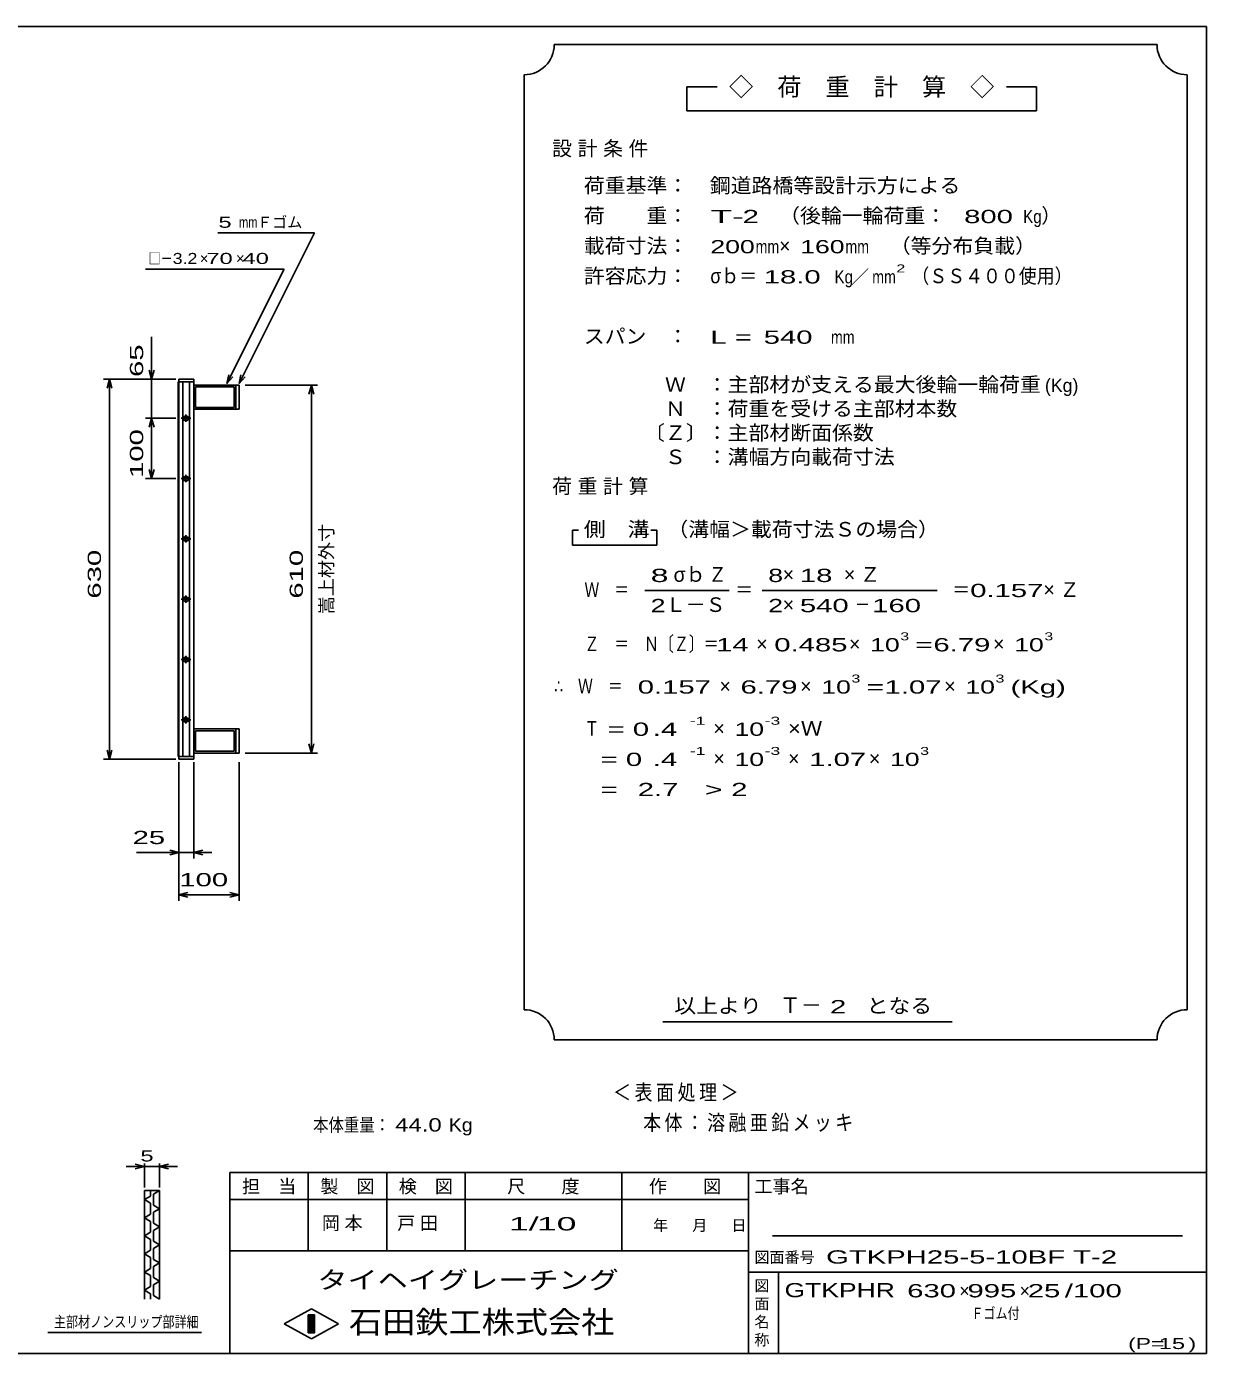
# Model space of a CAD drawing. Units: millimetres, scale not verified. Extents: x -1820 to 1731, y -1282 to 1054.
# Drawn here: x -227 to 1731, y -1146 to 1054 of the extents above; entities that cross this region are included whole.
import ezdxf
from ezdxf.enums import TextEntityAlignment as Align

# ---------------------------------------------------------------- set-up
doc = ezdxf.new("R2010")
doc.units = ezdxf.units.MM
doc.header["$LTSCALE"] = 10
for name, color, linetype, lineweight in [('0_2', 150, 'Continuous', 25), ('16', 3, 'Continuous', 25), ('22', 4, 'Continuous', 25), ('24', 2, 'Continuous', 25), ('32', 4, 'Continuous', 25)]:
    doc.layers.add(name, color=color, linetype=linetype, lineweight=lineweight)
doc.styles.add('ベクトル', font='')
doc.styles.get('ベクトル').set_extended_font_data('ベクトル')

msp = doc.modelspace()

# ---------------------------------------------------------------- linework, layer by layer
at = {"layer": '0_2'}
for p, q in [((-1729, 1053.5), (1731, 1053.5)), ((1731, 1053.5), (1731, -1146.5)), ((1731, -846.5), (111, -846.5)), ((111, -846.5), (111, -1146.5)), ((241, -846.5), (241, -976.5)), ((371, -976.5), (371, -846.5)), ((501, -846.5), (501, -976.5)), ((761, -976.5), (761, -846.5)), ((971, -846.5), (971, -1146.5)), ((971, -891.5), (111, -891.5)), ((1691, -951.5), (1011, -951.5)), ((111, -976.5), (971, -976.5)), ((971, -1011.5), (1731, -1011.5)), ((1021, -1146.5), (1021, -1011.5)), ((201, -1097.5), (246, -1072.5)), ((246, -1072.5), (291, -1097.5)), ((246, -1122.5), (201, -1097.5)), ((241, -1082.5), (251, -1082.5)), ((241, -1112.5), (241, -1082.5)), ((241, -1082.5), (243, -1082.5)), ((243, -1082.5), (243, -1112.5)), ((245, -1112.5), (245, -1082.5)), ((245, -1082.5), (247, -1082.5)), ((291, -1097.5), (246, -1122.5)), ((247, -1082.5), (247, -1112.5)), ((249, -1112.5), (249, -1082.5)), ((249, -1082.5), (251, -1082.5)), ((251, -1082.5), (251, -1112.5)), ((251, -1082.5), (251, -1112.5)), ((251, -1112.5), (241, -1112.5)), ((243, -1112.5), (245, -1112.5)), ((247, -1112.5), (249, -1112.5)), ((1731, -1146.5), (-1729, -1146.5))]:
    msp.add_line(p, q, dxfattribs=at)
at = {"layer": '16'}
for p, q in [((25.3, -156.5), (25.3, 464.5)), ((25.3, 464.5), (26, 464.5)), ((51, 469), (26, 469)), ((26, 469), (26, 464.5)), ((26, 464.5), (51, 464.5)), ((26, 464.5), (26, -156.5)), ((51, 464.5), (26, 464.5)), ((33, 464.5), (33, -156.5)), ((44, -156.5), (44, 464.5)), ((51, 464.5), (51, 469)), ((51, -156.5), (51, 464.5)), ((51, 459), (121, 459)), ((51, 419), (51, 459)), ((54, 456), (118, 456)), ((54, 422), (54, 456)), ((118, 456), (118, 422)), ((121, 459), (121, 419)), ((121, 459), (126, 459)), ((126, 459), (126, 419)), ((121, 419), (51, 419)), ((118, 422), (54, 422)), ((126, 419), (121, 419)), ((30, 404), (46, 404)), ((40, 407), (36, 407)), ((36, 401), (40, 401)), ((38, 410), (38, 398)), ((38, 310), (38, 298)), ((30, 304), (46, 304)), ((40, 307), (36, 307)), ((36, 301), (40, 301)), ((30, 204), (46, 204)), ((40, 207), (36, 207)), ((36, 201), (40, 201)), ((38, 210), (38, 198)), ((38, 110), (38, 98)), ((30, 104), (46, 104)), ((40, 107), (36, 107)), ((36, 101), (40, 101)), ((30, 4), (46, 4)), ((40, 7), (36, 7)), ((36, 1), (40, 1)), ((38, 10), (38, -2)), ((30, -96), (46, -96)), ((40, -93), (36, -93)), ((36, -99), (40, -99)), ((38, -90), (38, -102)), ((121, -111), (51, -111)), ((51, -111), (51, -151)), ((118, -114), (54, -114)), ((54, -114), (54, -148)), ((118, -148), (118, -114)), ((121, -151), (121, -111)), ((126, -111), (121, -111)), ((126, -151), (126, -111)), ((51, -151), (121, -151)), ((54, -148), (118, -148)), ((121, -151), (126, -151)), ((26, -156.5), (25.3, -156.5)), ((26, -156.5), (51, -156.5)), ((26, -161), (26, -156.5)), ((26, -156.5), (51, -156.5)), ((51, -161), (26, -161)), ((51, -156.5), (51, -161))]:
    msp.add_line(p, q, dxfattribs=at)
for centre, radius, start, end in [((36, 404), 3, 90, 270), ((38, 404), 4, 46.6, 133.4), ((38, 404), 4, 226.6, 313.4), ((40, 404), 3, 270, 90), ((38, 304), 4, 46.6, 133.4), ((36, 304), 3, 90, 270), ((38, 304), 4, 226.6, 313.4), ((40, 304), 3, 270, 90), ((36, 204), 3, 90, 270), ((38, 204), 4, 46.6, 133.4), ((38, 204), 4, 226.6, 313.4), ((40, 204), 3, 270, 90), ((36, 104), 3, 90, 270), ((38, 104), 4, 46.6, 133.4), ((38, 104), 4, 226.6, 313.4), ((40, 104), 3, 270, 90), ((36, 4), 3, 90, 270), ((38, 4), 4, 46.6, 133.4), ((38, 4), 4, 226.6, 313.4), ((40, 4), 3, 270, 90), ((36, -96), 3, 90, 270), ((38, -96), 4, 46.6, 133.4), ((38, -96), 4, 226.6, 313.4), ((40, -96), 3, 270, 90)]:
    msp.add_arc(centre, radius, start, end, dxfattribs=at)
at = {"layer": '22'}
for p, q in [((91, 711.5), (251, 711.5)), ((126, 461.5), (251, 711.5)), ((-29, 651.5), (201, 651.5)), ((106, 461.5), (201, 651.5)), ((-19, 469), (-19, 539)), ((-19, 469), (-23, 484)), ((-15, 484), (-19, 469)), ((-99, 469), (21, 469)), ((-93, 454), (-89, 469)), ((-85, 454), (-89, 469)), ((-89, -161), (-89, 469)), ((21, 469), (-29, 469)), ((-19, 469), (-19, 404)), ((106, 461.5), (109, 476.1)), ((106, 461.5), (116, 472.5)), ((126, 461.5), (129, 476.1)), ((126, 461.5), (136, 472.5)), ((136, 459), (256, 459)), ((242, 444), (246, 459)), ((250, 444), (246, 459)), ((246, -151), (246, 459)), ((-29, 404), (21, 404)), ((-23, 389), (-19, 404)), ((-15, 389), (-19, 404)), ((-19, 304), (-19, 404)), ((-19, 304), (-23, 319)), ((-19, 304), (-15, 319)), ((-29, 304), (21, 304)), ((-89, -161), (-93, -146)), ((-89, -161), (-85, -146)), ((136, -151), (256, -151)), ((246, -151), (242, -136)), ((246, -151), (250, -136)), ((-99, -161), (21, -161)), ((26, -326), (26, -166)), ((26, -396), (26, -166)), ((51, -326), (51, -166)), ((126, -396), (126, -166)), ((-44, -316), (26, -316)), ((26, -316), (11, -312)), ((11, -320), (26, -316)), ((26, -316), (51, -316)), ((51, -316), (66, -312)), ((66, -320), (51, -316)), ((51, -316), (81, -316)), ((26, -386), (41, -382)), ((41, -390), (26, -386)), ((26, -386), (126, -386)), ((126, -386), (111, -382)), ((111, -390), (126, -386))]:
    msp.add_line(p, q, dxfattribs=at)
at = {"layer": '24', "color": 4}
for p, q in [((1649, 1023.5), (649, 1023.5)), ((599, 973.5), (599, -576.5)), ((1699, -576.5), (1699, 973.5)), ((919, 953.5), (869, 953.5)), ((869, 953.5), (869, 913.5)), ((1449, 953.5), (1399, 953.5)), ((1449, 913.5), (1449, 953.5)), ((869, 913.5), (1449, 913.5)), ((689, 218.5), (679, 218.5)), ((679, 218.5), (679, 193.5)), ((819, 218.5), (809, 218.5)), ((819, 193.5), (819, 218.5)), ((679, 193.5), (819, 193.5)), ((799, 118.5), (939, 118.5)), ((994, 118.5), (1284, 118.5)), ((829, -596.5), (1309, -596.5)), ((649, -626.5), (1649, -626.5))]:
    msp.add_line(p, q, dxfattribs=at)
for centre, start, end in [((599, 1023.5), 270, 0), ((1699, 1023.5), 180, 270), ((599, -626.5), 0, 90), ((1699, -626.5), 90, 180)]:
    msp.add_arc(centre, 50, start, end, dxfattribs=at)
at = {"layer": '32'}
for p, q in [((-31, -836.5), (-46, -832.5)), ((-31, -871.5), (-31, -831.5)), ((-6, -831.5), (-6, -871.5)), ((-6, -836.5), (9, -832.5)), ((-31, -836.5), (-61, -836.5)), ((-46, -840.5), (-31, -836.5)), ((-31, -836.5), (-6, -836.5)), ((9, -840.5), (-6, -836.5)), ((-6, -836.5), (24, -836.5)), ((-31, -876.5), (-6, -876.5)), ((-31, -1056.5), (-31, -876.5)), ((-21, -876.5), (-21, -885.5)), ((-6, -876.5), (-16, -882.5)), ((-6, -876.5), (-6, -1056.5)), ((-21, -885.5), (-31, -891.5)), ((-31, -891.5), (-21, -897.5)), ((-21, -897.5), (-21, -915.5)), ((-16, -882.5), (-16, -900.5)), ((-16, -900.5), (-6, -906.5)), ((-21, -915.5), (-31, -921.5)), ((-31, -921.5), (-21, -927.5)), ((-6, -906.5), (-16, -912.5)), ((-16, -912.5), (-16, -930.5)), ((-21, -945.5), (-31, -951.5)), ((-21, -927.5), (-21, -945.5)), ((-16, -930.5), (-6, -936.5)), ((-6, -936.5), (-16, -942.5)), ((-16, -942.5), (-16, -960.5)), ((-31, -951.5), (-21, -957.5)), ((-21, -957.5), (-21, -975.5)), ((-16, -960.5), (-6, -966.5)), ((-6, -966.5), (-16, -972.5)), ((-21, -975.5), (-31, -981.5)), ((-31, -981.5), (-21, -987.5)), ((-21, -987.5), (-21, -1005.5)), ((-16, -972.5), (-16, -990.5)), ((-21, -1005.5), (-31, -1011.5)), ((-31, -1011.5), (-21, -1017.5)), ((-16, -990.5), (-6, -996.5)), ((-6, -996.5), (-16, -1002.5)), ((-16, -1002.5), (-16, -1020.5)), ((-21, -1017.5), (-21, -1035.5)), ((-16, -1020.5), (-6, -1026.5)), ((-6, -1026.5), (-16, -1032.5)), ((-16, -1032.5), (-16, -1050.5)), ((-21, -1035.5), (-31, -1041.5)), ((-31, -1041.5), (-21, -1047.5)), ((-21, -1047.5), (-21, -1056.5)), ((-16, -1050.5), (-6, -1056.5)), ((64, -1111.5), (-191, -1111.5))]:
    msp.add_line(p, q, dxfattribs=at)

# ---------------------------------------------------------------- texts
at = {"layer": '0_2', "style": 'ベクトル'}
for s, height, p in [('担\u3000当', 21.99, (131, -869.5)), ('製\u3000図', 21.99, (261, -869.5)), ('検\u3000図', 21.99, (391, -869.5)), ('尺\u3000\u3000度', 21.99, (571, -869.5)), ('作\u3000\u3000図', 21.99, (806, -869.5)), ('工事名', 21.99, (981, -869.5)), ('年', 18.3, (813, -934)), ('月', 18.3, (878, -934)), ('日', 18.3, (943, -934)), ('図面番号', 18.33, (981, -987)), ('図', 18.3, (981, -1034)), ('面', 18.3, (981, -1064)), ('名', 18.3, (981, -1094)), ('称', 18.3, (981, -1124))]:
    msp.add_text(s, height=height, dxfattribs=at).set_placement(p, align=Align.MIDDLE_LEFT)
at = {"layer": '0_2', "color": 222, "style": 'ベクトル'}
for s, height, width, p in [('タイヘイグレーチング', 29.33, 1.25, (256, -1024.5)), ('石田鉄工株式会社', 36.66, 1.1, (308.5, -1094.5))]:
    msp.add_text(s, height=height, dxfattribs=dict(at, width=width)).set_placement(p, align=Align.MIDDLE_LEFT)
at = {"layer": '22', "color": 2, "style": 'ベクトル'}
for s, height, width, p in [(' 5 ', 18.33, 1.6, (81, 729)), ('mm', 18.33, 0.75, (126, 729)), ('□－', 18.33, 0.8, (-24, 669)), ('3.2', 18.33, 1.2, (16, 669)), (' 70 ', 18.33, 1.6, (61, 669)), (' 40 ', 18.33, 1.6, (121, 669)), (' 25 ', 21.99, 1.65, (-64, -291)), (' 100 ', 21.99, 1.65, (13.5, -361)), ('本体重量：', 21.99, 0.85, (249, -767.5)), (' 44.0', 21.99, 1.35, (374, -767.5)), ('Kg', 21.99, 1.1, (474, -767.5)), ('1/', 21.99, 2, (574, -931.5)), (' 10 ', 21.99, 2, (604, -931.5)), ('GTKPH25-5-10BF T-2         ', 21.99, 1.65, (1100, -986.5)), ('GTKPHR', 23.46, 1.4, (1031, -1041.5)), (' 630 ', 21.99, 1.65, (1221, -1042.5)), (' 995 ', 21.99, 1.65, (1321, -1042.5)), (' 25 ', 21.99, 1.65, (1421, -1042.5)), ('/', 22, 1.65, (1496, -1042.5)), (' 100 ', 21.99, 1.65, (1496, -1042.5)), ('Ｆゴム付', 18.33, 0.8, (1341, -1080)), ('(P=', 18.33, 1.55, (1601, -1130)), (' 15 ', 18.33, 1.6, (1641, -1130)), (')', 18.3, 1.6, (1701, -1130))]:
    msp.add_text(s, height=height, dxfattribs=dict(at, width=width)).set_placement(p, align=Align.MIDDLE_LEFT)
for s, height, p in [('Ｆゴム', 18.33, (156, 729)), ('×', 18.3, (61, 669)), ('×', 18.3, (121, 669)), ('×', 22, (1321, -1042.5)), ('×', 22, (1421, -1042.5))]:
    msp.add_text(s, height=height, dxfattribs=at).set_placement(p, align=Align.MIDDLE_LEFT)
at = {"layer": '22', "color": 2, "style": 'ベクトル', "width": 1.65}
for s, p in [(' 65 ', (-44, 459)), (' 100 ', (-44, 291.5)), (' 630 ', (-114, 91.5)), (' 610', (221, 91.5))]:
    msp.add_text(s, height=21.99, rotation=90, dxfattribs=at).set_placement(p, align=Align.MIDDLE_LEFT)
at = {"layer": '22', "color": 2, "style": 'ベクトル'}
msp.add_text('嵩上材外寸', height=21.99, rotation=90, dxfattribs=at).set_placement((271, 79), align=Align.MIDDLE_LEFT)
at = {"layer": '22', "color": 2, "attachment_point": 4, "style": 'ベクトル'}
for s, insert, char_height in [('\\T1.2;\\W0.85;＜表面処理＞', (746.5, -715), 25.66), ('\\T1.19;\\W0.85;本体：溶融亜鉛メッキ', (796.5, -765), 25.66), ('\\T1.25;岡本\u3000', (263.5, -931.5), 21.99), ('\\T1.25;戸田\u3000', (388.5, -931.5), 21.99)]:
    msp.add_mtext(s, dxfattribs=dict(at, insert=insert, char_height=char_height))
at = {"layer": '24', "style": 'ベクトル'}
for s, height, p in [('◇\u3000荷\u3000重\u3000計\u3000算\u3000◇', 29.33, (939, 953.5)), ('）', 24.2, (1457, 740)), ('×', 24.2, (1022, 690)), ('／', 22, (1141.5, 638.5)), ('(Kg)', 21.99, (1463, 458.5)), ('σｂ', 24.19, (847, 145)), ('×', 24.2, (1028, 145)), ('Ｌ－Ｓ', 24.19, (834, 95)), ('×', 24.2, (1028, 95)), ('×', 24.2, (984, 30)), ('×', 24.2, (1138, 30)), ('×', 24.2, (1377, 30)), ('×', 24.2, (923, -40)), ('×', 24.2, (1057, -40)), ('×', 24.2, (1296, -40)), ('×', 24.2, (913, -110)), ('×', 24.2, (913, -160)), ('×', 24.2, (1037, -160)), ('×', 24.2, (1171, -160)), ('Ｔ－', 25.66, (1023, -569))]:
    msp.add_text(s, height=height, dxfattribs=at).set_placement(p, align=Align.MIDDLE_LEFT)
for s, height, width, p in [('荷重基準：\u3000', 24.19, 1.05, (698, 790)), ('鋼道路橋等設計示方による', 24.19, 1.05, (907, 790)), ('荷\u3000\u3000重：\u3000', 24.19, 1.05, (698, 740)), ('T-', 21.99, 2, (908, 738.5)), (' 2 ', 21.99, 1.65, (948, 738.5)), ('（後輪一輪荷重：', 24.19, 1.05, (1022, 740)), ('  800', 21.99, 1.65, (1302, 738.5)), ('Kg', 21.99, 0.85, (1427, 738.5)), ('載荷寸法：\u3000', 24.19, 1.05, (698, 690)), ('\u3000（等分布負載）', 24.19, 1.05, (1171, 690)), ('200', 21.99, 1.5, (908, 688.5)), ('mm', 21.99, 0.8, (983, 688.5)), ('160', 21.99, 1.5, (1057, 688.5)), ('mm', 21.99, 0.8, (1132, 688.5)), ('許容応力：\u3000', 24.19, 1.05, (698, 640)), ('σｂ＝', 24.19, 0.9, (908, 640)), (' 18.0', 21.99, 1.65, (983, 638.5)), ('Kg', 21.99, 0.85, (1114, 638.5)), ('mm', 21.99, 0.8, (1176.5, 638.5)), ('2', 13.2, 1.5, (1216.5, 652.5)), ('（ＳＳ４００使用）', 24.19, 0.9, (1241.5, 640)), ('スパン\u3000：\u3000', 24.19, 1.05, (698, 540)), ('L =', 21.99, 1.65, (908, 538.5)), (' 540 ', 21.99, 1.65, (983, 538.5)), ('mm', 21.99, 0.8, (1108, 538.5)), ('\u3000Ｗ\u3000：主部材が支える最大後輪一輪荷重', 24.19, 1.05, (798, 460)), ('\u3000Ｎ\u3000：荷重を受ける主部材本数', 24.19, 1.05, (798, 420)), ('〔Ｚ〕：主部材断面係数', 24.19, 1.05, (798, 380)), ('\u3000Ｓ\u3000：溝幅方向載荷寸法', 24.19, 1.05, (798, 340)), ('側\u3000溝', 24.19, 1.1, (698, 220)), ('\u3000（溝幅＞載荷寸法Ｓの場合）', 24.19, 1.05, (802, 220)), ('8', 22, 1.8, (809, 143.5)), ('Ｚ', 24.2, 0.9, (905, 145)), ('8', 22, 1.5, (1004, 143.5)), (' 18 ', 21.99, 1.65, (1043, 143.5)), ('Ｗ\u3000＝', 24.19, 0.75, (699, 120)), ('＝', 24.2, 0.9, (949, 120)), ('＝', 24.2, 0.9, (1309, 120)), ('0.157', 21.99, 1.65, (1339, 118.5)), ('2', 22, 1.5, (809, 93.5)), ('2', 22, 1.5, (1004, 93.5)), (' 540 ', 21.99, 1.65, (1043, 93.5)), ('－', 24.2, 0.75, (1148, 95)), (' 160 ', 21.99, 1.65, (1163, 93.5)), ('Ｚ\u3000＝\u3000Ｎ〔Ｚ〕＝', 24.19, 0.75, (699, 30)), ('3', 13.2, 1.5, (1223, 42.5)), ('3', 13.2, 1.5, (1462, 42.5)), (' 14 ', 21.99, 1.65, (904, 28.5)), ('0.485', 21.99, 1.65, (1014, 28.5)), ('10', 21.99, 1.5, (1173, 28.5)), ('=', 22, 1.7, (1248, 28.5)), ('6.79', 21.99, 1.65, (1278, 28.5)), ('10', 21.99, 1.5, (1412, 28.5)), ('3', 13.2, 1.5, (1142, -27.5)), ('3', 13.2, 1.5, (1381, -27.5)), ('∴\u3000Ｗ\u3000＝', 24.19, 0.75, (649, -40)), (' 0.157', 21.99, 1.65, (774, -41.5)), ('6.79', 21.99, 1.65, (958, -41.5)), ('10', 21.99, 1.5, (1092, -41.5)), ('=', 22, 1.7, (1167, -41.5)), ('1.07', 21.99, 1.65, (1197, -41.5)), ('10', 21.99, 1.5, (1331, -41.5)), ('(Kg)', 21.99, 1.65, (1406, -41.5)), ('Ｔ', 24.2, 0.75, (699, -110)), (' = 0', 21.99, 1.65, (724, -111.5)), (' .4 ', 21.99, 1.65, (799, -111.5)), ('-1', 13.2, 1.65, (874, -97.5)), ('10', 21.99, 1.5, (948, -111.5)), ('-3', 13.2, 1.65, (998, -97.5)), ('×Ｗ', 24.19, 1.1, (1037, -110)), ('  = 0', 21.99, 1.65, (699, -161.5)), (' .4 ', 21.99, 1.65, (799, -161.5)), ('-1', 13.2, 1.65, (874, -147.5)), ('10', 21.99, 1.5, (948, -161.5)), ('-3', 13.2, 1.65, (998, -147.5)), ('1.07', 21.99, 1.65, (1072, -161.5)), ('10', 21.99, 1.5, (1206, -161.5)), ('3', 13.2, 1.5, (1256, -147.5)), ('  =', 21.99, 1.65, (699, -211.5)), (' 2.7', 21.99, 1.65, (774, -211.5)), ('>', 22, 1.7, (899, -211.5)), (' 2 ', 21.99, 1.65, (929, -211.5)), ('以上より\u3000', 24.19, 1.1, (848, -570)), (' 2 ', 21.99, 1.65, (1093, -571.5)), ('となる', 24.19, 1.1, (1167, -570))]:
    msp.add_text(s, height=height, dxfattribs=dict(at, width=width)).set_placement(p, align=Align.MIDDLE_LEFT)
at = {"layer": '24', "char_height": 24.19, "attachment_point": 4, "style": 'ベクトル'}
for s, insert in [('\\T1.28;設計条件', (645.5, 850)), ('\\T1.28;荷重計算', (645.5, 290)), ('\\T1.42;×Ｚ', (1129.5, 145)), ('\\T1.42;×Ｚ', (1460.5, 120))]:
    msp.add_mtext(s, dxfattribs=dict(at, insert=insert))
at = {"layer": '32', "color": 2, "style": 'ベクトル'}
for s, width, p in [(' 5 ', 1.6, (-48.5, -819)), ('主部材ノンスリップ部詳細', 0.8, (-181, -1094))]:
    msp.add_text(s, height=18.33, dxfattribs=dict(at, width=width)).set_placement(p, align=Align.MIDDLE_LEFT)

doc.saveas('drawing.dxf')
